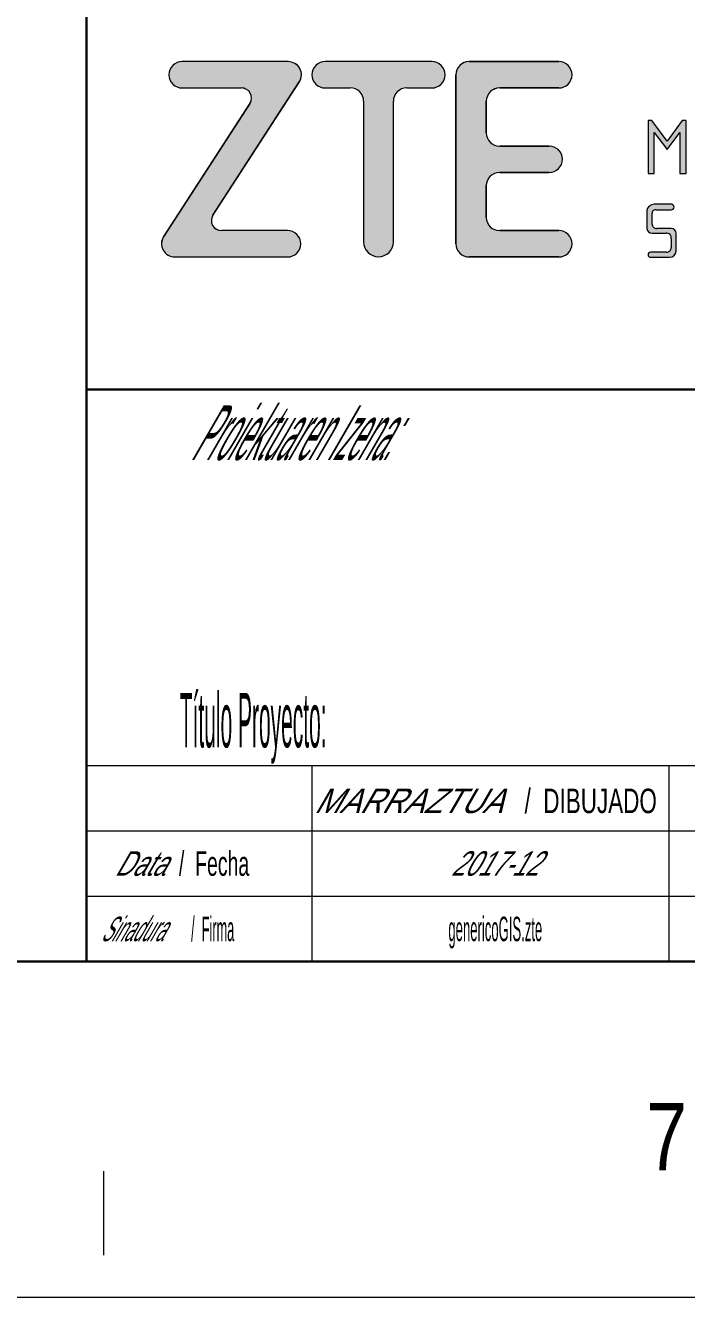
# Model space of a CAD drawing. Header units: millimetres. Extents: x 563728 to 564359, y 4765109 to 4765554.
# Drawn here: x 564213.8 to 564243.3, y 4765108.6 to 4765165.4 of the extents above; entities that cross this region are included whole.
import ezdxf
from ezdxf.enums import TextEntityAlignment as Align

# ---------------------------------------------------------------- set-up
doc = ezdxf.new("R2010")
doc.units = ezdxf.units.MM
doc.layers.add('58 Formato plano y líneas de solape - Planoaren formatua eta gainjartze marrak', color=7, linetype='Continuous', lineweight=0)
doc.layers.add('58 Formato plano y líneas de solape - Planoaren formatua eta gainjartze-marrak', color=7, linetype='Continuous', lineweight=0)
doc.styles.add('StyleArial', font='arial.ttf')

# ---------------------------------------------------------------- blocks, each defined once
blk = doc.blocks.new('DGN_COMPLEXSHAPE')
at = {"layer": '58 Formato plano y líneas de solape - Planoaren formatua eta gainjartze-marrak', "color": 150, "linetype": 'Continuous', "lineweight": 0, "ltscale": 166.0401031149074}
for p, q in [((564225.5368837187, 4765163.763648493), (564220.8141484088, 4765163.763648493)), ((564220.8141484088, 4765163.763648493), (564220.8141486219, 4765163.763648407)), ((564225.5368836169, 4765163.763648407), (564225.5368837187, 4765163.763648493)), ((564220.8141486219, 4765162.587178615), (564220.8141484088, 4765162.587178655)), ((564220.8141484088, 4765162.587178655), (564223.4559455964, 4765162.587178655)), ((564222.1831203615, 4765156.90037359), (564226.0412393078, 4765162.86131475)), ((564223.4559455964, 4765162.587178655), (564223.4559454327, 4765162.587178616)), ((564226.0412393078, 4765162.86131475), (564226.0412394749, 4765162.861314541)), ((564223.8378105578, 4765161.906297289), (564219.9800131078, 4765155.945853003)), ((564223.8378104834, 4765161.906297346), (564223.8378105578, 4765161.906297289)), ((564222.1831205124, 4765156.900373425), (564222.1831203615, 4765156.90037359)), ((564219.9800131078, 4765155.945853003), (564219.9800131115, 4765155.945853097)), ((564222.5646248142, 4765156.21892861), (564222.5646248045, 4765156.218928671)), ((564225.5077177838, 4765156.21892861), (564222.5646248142, 4765156.21892861)), ((564225.507717903, 4765156.21892867), (564225.5077177838, 4765156.21892861)), ((564220.4836882838, 4765155.042458877), (564220.4836881021, 4765155.042458772)), ((564220.4836881021, 4765155.042458772), (564225.5077177838, 4765155.042458772)), ((564225.5077177838, 4765155.042458772), (564225.507717903, 4765155.042458877))]:
    blk.add_line(p, q, dxfattribs=at)
for centre, major_axis, ratio, start_param, end_param in [((564220.8141486219, 4765163.175413511), (0.596514834578662, 0), 0.9861194759452736, 1.570796326794897, 4.71238898038469), ((564225.5368836169, 4765163.175413511), (0.5965148345786454, 0), 0.9861194759452735, 5.719897881105524, 7.853981633974483), ((564223.4568331214, 4765162.143091712), (0.4503387038238351, 0), 0.9861194759452736, 5.720788658286016, 7.855952793207626), ((564222.5637371158, 4765156.663015574), (0.4503387038237132, 0), 0.9861194759452736, 2.577695427488663, 4.714360139628189), ((564220.4836882838, 4765155.630693773), (0.5965148345786642, 0), 0.9861194759452735, 2.576171804360126, 4.712388980383209), ((564225.507717903, 4765155.630693773), (0.5965148345786707, 0), 0.9861194759452735, 4.71238898038469, 7.853981633974483)]:
    blk.add_ellipse(centre, major_axis=major_axis, ratio=ratio, start_param=start_param, end_param=end_param, dxfattribs=at)
blk = doc.blocks.new('DGN_COMPLEXSHAPE1')
at = {"layer": '58 Formato plano y líneas de solape - Planoaren formatua eta gainjartze-marrak', "color": 150, "linetype": 'Continuous', "lineweight": 0, "ltscale": 166.0401031149074}
for p, q in [((564227.1971822423, 4765163.763648493), (564227.1971820333, 4765163.763648407)), ((564231.950548082, 4765163.763648493), (564227.1971822423, 4765163.763648493)), ((564231.950548038, 4765163.763648407), (564231.950548082, 4765163.763648493)), ((564227.1971820333, 4765162.587178615), (564227.1971822423, 4765162.587178655)), ((564227.1971822423, 4765162.587178655), (564228.3138405634, 4765162.587178655)), ((564228.3138405634, 4765162.587178655), (564228.3138403839, 4765162.587178615)), ((564230.8338896877, 4765162.587178615), (564230.8338897612, 4765162.587178655)), ((564230.8338897612, 4765162.587178655), (564231.950548082, 4765162.587178655)), ((564231.950548082, 4765162.587178655), (564231.950548038, 4765162.587178615)), ((564228.9103552186, 4765161.998943719), (564228.910355186, 4765161.998943507)), ((564228.910355186, 4765161.998943507), (564228.910355186, 4765155.708008025)), ((564230.2373746685, 4765161.998943507), (564230.2373748531, 4765161.998943719)), ((564230.2373746685, 4765155.708008025), (564230.2373746685, 4765161.998943507)), ((564228.910355186, 4765155.708008025), (564228.9103552186, 4765155.708008022)), ((564230.2373748532, 4765155.708008022), (564230.2373746685, 4765155.708008025))]:
    blk.add_line(p, q, dxfattribs=at)
for centre, major_axis, ratio, start_param, end_param in [((564227.1971820333, 4765163.175413511), (0.596514834578662, 0), 0.9861194759452736, 1.570796326794897, 4.71238898038469), ((564231.950548038, 4765163.175413511), (0.596514834578662, 0), 0.9861194759452736, 4.71238898038469, 7.853981633974483), ((564228.3138403839, 4765161.998943719), (0.596514834578662, 0), 0.9861194759452736, 0, 1.570796326794897), ((564230.8338896877, 4765161.998943719), (0.596514834578662, 0), 0.9861194759452736, 1.570796326794896, 3.141592653589793), ((564229.5738650359, 4765155.708008022), (0.6635098173747948, 0), 0.9861194759452734, 3.141592653589793, 6.283185307179586)]:
    blk.add_ellipse(centre, major_axis=major_axis, ratio=ratio, start_param=start_param, end_param=end_param, dxfattribs=at)
blk = doc.blocks.new('DGN_COMPLEXSHAPE2')
at = {"layer": '58 Formato plano y líneas de solape - Planoaren formatua eta gainjartze-marrak', "color": 150, "linetype": 'Continuous', "lineweight": 0, "ltscale": 166.0401031149074}
for p, q in [((564233.6192614469, 4765163.763648493), (564233.6192612711, 4765163.763648407)), ((564237.6132596578, 4765163.763648493), (564233.6192614469, 4765163.763648493)), ((564237.61325977, 4765163.763648407), (564237.6132596578, 4765163.763648493)), ((564233.0227464364, 4765163.175413511), (564233.0227463547, 4765163.175413343)), ((564233.0227463547, 4765163.175413343), (564233.0227463547, 4765155.630693922)), ((564234.9811239669, 4765162.587178615), (564234.9811238153, 4765162.587178655)), ((564234.9811238153, 4765162.587178655), (564237.6132596578, 4765162.587178655)), ((564237.6132596578, 4765162.587178655), (564237.61325977, 4765162.587178615)), ((564234.3846091926, 4765161.998943507), (564234.3846091323, 4765161.998943719)), ((564234.3846091926, 4765160.579523239), (564234.3846091926, 4765161.998943507)), ((564234.3846091323, 4765160.579523435), (564234.3846091926, 4765160.579523239)), ((564237.186682245, 4765159.991288552), (564234.9811238153, 4765159.991288552)), ((564234.9811238153, 4765159.991288552), (564234.9811239669, 4765159.991288539)), ((564237.186682372, 4765159.99128854), (564237.186682245, 4765159.991288552)), ((564234.9811239669, 4765158.814818747), (564234.9811238153, 4765158.814818713)), ((564234.9811238153, 4765158.814818713), (564237.186682245, 4765158.814818713)), ((564237.186682245, 4765158.814818713), (564237.186682372, 4765158.814818747)), ((564234.3846091926, 4765158.226584027), (564234.3846091323, 4765158.226583852)), ((564234.3846091926, 4765156.807163759), (564234.3846091926, 4765158.226584027)), ((564234.3846091323, 4765156.807163565), (564234.3846091926, 4765156.807163759)), ((564234.9811238153, 4765156.21892861), (564234.9811239669, 4765156.21892867)), ((564237.6132596578, 4765156.21892861), (564234.9811238153, 4765156.21892861)), ((564237.61325977, 4765156.21892867), (564237.6132596578, 4765156.21892861)), ((564233.0227463547, 4765155.630693922), (564233.0227464364, 4765155.630693773)), ((564233.6192612711, 4765155.042458877), (564233.6192614469, 4765155.042458772)), ((564233.6192614469, 4765155.042458772), (564237.6132596578, 4765155.042458772)), ((564237.6132596578, 4765155.042458772), (564237.61325977, 4765155.042458877))]:
    blk.add_line(p, q, dxfattribs=at)
for centre, major_axis, ratio, start_param, end_param in [((564233.6192612711, 4765163.175413511), (0.596514834578662, 0), 0.9861194759452736, 1.570796326794897, 3.141592653589793), ((564237.61325977, 4765163.175413511), (0.596514834578662, 0), 0.9861194759452736, 4.71238898038469, 7.853981633974483), ((564234.9811239669, 4765161.998943719), (0.596514834578662, 0), 0.9861194759452736, 1.570796326794896, 3.141592653589793), ((564234.9811239669, 4765160.579523435), (0.596514834578662, 0), 0.9861194759452736, 3.141592653589793, 4.71238898038469), ((564237.186682372, 4765159.403053644), (0.596514834578662, 0), 0.9861194759452736, 4.71238898038469, 7.853981633974483), ((564234.9811239669, 4765158.226583852), (0.596514834578662, 0), 0.9861194759452736, 1.570796326794896, 3.141592653589793), ((564234.9811239669, 4765156.807163565), (0.596514834578662, 0), 0.9861194759452736, 3.141592653589793, 4.71238898038469), ((564237.61325977, 4765155.630693773), (0.5965148345786707, 0), 0.9861194759452735, 4.71238898038469, 7.853981633974483), ((564233.6192612711, 4765155.630693773), (0.596514834578662, 0), 0.9861194759452736, 3.141592653589793, 4.71238898038469)]:
    blk.add_ellipse(centre, major_axis=major_axis, ratio=ratio, start_param=start_param, end_param=end_param, dxfattribs=at)
blk = doc.blocks.new('DWG_HA')
at = {"layer": '58 Formato plano y líneas de solape - Planoaren formatua eta gainjartze-marrak', "linetype": 'Continuous'}
h = blk.add_hatch(color=150, dxfattribs=at)
edge = h.paths.add_edge_path()
edge.add_line((96.94864226703066, 44.11206131335348), (96.94864227075595, 44.11206140741706))
edge.add_ellipse((97.45231744309422, 43.79690208286047), major_axis=(0.5965148345786642, 0), ratio=0.9861194759452735, start_angle=147.6037716904372, end_angle=269.9999999999152)
edge.add_line((97.45231744309422, 43.20866718702018), (97.4523172613699, 43.20866708178073))
edge.add_line((97.4523172613699, 43.20866708178073), (102.4763469430618, 43.20866708178073))
edge.add_line((102.4763469430618, 43.20866708178073), (102.4763470622711, 43.20866718702018))
edge.add_ellipse((102.4763470622711, 43.79690208286047), major_axis=(0.5965148345786707, 0), ratio=0.9861194759452735, start_angle=-90, end_angle=90)
edge.add_line((102.4763470622711, 44.38513697963208), (102.4763469430618, 44.38513692002743))
edge.add_line((102.4763469430618, 44.38513692002743), (99.53325397346634, 44.38513692002743))
edge.add_line((99.53325397346634, 44.38513692002743), (99.53325396380387, 44.3851369805634))
edge.add_ellipse((99.53236627508886, 44.8292238842696), major_axis=(0.4503387038237132, 0), ratio=0.9861194759452736, start_angle=147.6910688652709, end_angle=270.11293910540076, ccw=False)
edge.add_line((99.15174967166968, 45.06658173538744), (99.15174952079542, 45.06658190023154))
edge.add_line((99.15174952079542, 45.06658190023154), (103.0098684671102, 51.02752306032926))
edge.add_line((103.0098684671102, 51.02752306032926), (103.0098686341662, 51.02752285078168))
edge.add_ellipse((102.5055127762025, 51.34162182081491), major_axis=(0.5965148345786454, 0), ratio=0.9861194759452735, start_angle=-32.27399216683113, end_angle=90.00000000000001)
edge.add_line((102.5055127762025, 51.92985671665519), (102.5055128779495, 51.92985680326819))
edge.add_line((102.5055128779495, 51.92985680326819), (97.78277756809257, 51.92985680326819))
edge.add_line((97.78277756809257, 51.92985680326819), (97.78277778113261, 51.92985671665519))
edge.add_ellipse((97.78277778113261, 51.34162182081491), major_axis=(0.596514834578662, 0), ratio=0.9861194759452736, start_angle=90, end_angle=270)
edge.add_line((97.78277778113261, 50.75338692497462), (97.78277756809257, 50.75338696502149))
edge.add_line((97.78277756809257, 50.75338696502149), (100.4245747557143, 50.75338696502149))
edge.add_line((100.4245747557143, 50.75338696502149), (100.4245745919179, 50.75338692590594))
edge.add_ellipse((100.4254622806329, 50.30930002219975), major_axis=(0.4503387038238351, 0), ratio=0.9861194759452736, start_angle=327.7770456060976, end_angle=450.11293910480737, ccw=False)
edge.add_line((100.806439642678, 50.07250565569848), (100.8064397170674, 50.0725055988878))
edge.add_line((100.8064397170674, 50.0725055988878), (96.94864226703066, 44.11206131335348))
h = blk.add_hatch(color=150, dxfattribs=at)
edge = h.paths.add_edge_path()
edge.add_line((104.165811401559, 51.92985680326819), (104.1658111925935, 51.92985671665519))
edge.add_ellipse((104.1658111925935, 51.34162182081491), major_axis=(0.596514834578662, 0), ratio=0.9861194759452736, start_angle=90, end_angle=270)
edge.add_line((104.1658111925935, 50.75338692497462), (104.165811401559, 50.75338696502149))
edge.add_line((104.165811401559, 50.75338696502149), (105.2824697226752, 50.75338696502149))
edge.add_line((105.2824697226752, 50.75338696502149), (105.2824695431627, 50.75338692497462))
edge.add_ellipse((105.2824695431627, 50.16515202913433), major_axis=(0.596514834578662, 0), ratio=0.9861194759452736, start_angle=360, end_angle=450, ccw=False)
edge.add_line((105.8789843778359, 50.16515202913433), (105.8789843452396, 50.16515181679279))
edge.add_line((105.8789843452396, 50.16515181679279), (105.8789843452396, 43.8742163348943))
edge.add_line((105.8789843452396, 43.8742163348943), (105.8789843778359, 43.87421633210033))
edge.add_ellipse((106.5424941951642, 43.87421633210033), major_axis=(0.6635098173747949, 0), ratio=0.9861194759452734, start_angle=180, end_angle=360)
edge.add_line((107.2060040124925, 43.87421633210033), (107.2060038277414, 43.8742163348943))
edge.add_line((107.2060038277414, 43.8742163348943), (107.2060038277414, 50.16515181679279))
edge.add_line((107.2060038277414, 50.16515181679279), (107.2060040123761, 50.16515202913433))
edge.add_ellipse((107.8025188469328, 50.16515202913433), major_axis=(0.596514834578662, 0), ratio=0.9861194759452736, start_angle=450, end_angle=540, ccw=False)
edge.add_line((107.8025188469328, 50.75338692497462), (107.8025189205073, 50.75338696502149))
edge.add_line((107.8025189205073, 50.75338696502149), (108.9191772412742, 50.75338696502149))
edge.add_line((108.9191772412742, 50.75338696502149), (108.9191771972692, 50.75338692497462))
edge.add_ellipse((108.9191771972692, 51.34162182081491), major_axis=(0.596514834578662, 0), ratio=0.9861194759452736, start_angle=-90, end_angle=90)
edge.add_line((108.9191771972692, 51.92985671665519), (108.9191772412742, 51.92985680326819))
edge.add_line((108.9191772412742, 51.92985680326819), (104.165811401559, 51.92985680326819))
h = blk.add_hatch(color=150, dxfattribs=at)
edge = h.paths.add_edge_path()
edge.add_line((109.9913755956804, 51.34162182081491), (109.9913755139569, 51.34162165317684))
edge.add_line((109.9913755139569, 51.34162165317684), (109.9913755139569, 43.79690223187208))
edge.add_line((109.9913755139569, 43.79690223187208), (109.9913755956804, 43.79690208286047))
edge.add_ellipse((110.5878904303536, 43.79690208286047), major_axis=(0.596514834578662, 0), ratio=0.9861194759452736, start_angle=180, end_angle=270)
edge.add_line((110.5878904303536, 43.20866718702018), (110.5878906061407, 43.20866708178073))
edge.add_line((110.5878906061407, 43.20866708178073), (114.5818888170179, 43.20866708178073))
edge.add_line((114.5818888170179, 43.20866708178073), (114.5818889292423, 43.20866718702018))
edge.add_ellipse((114.5818889292423, 43.79690208286047), major_axis=(0.5965148345786707, 0), ratio=0.9861194759452735, start_angle=-90, end_angle=90)
edge.add_line((114.5818889292423, 44.38513697963208), (114.5818888170179, 44.38513692002743))
edge.add_line((114.5818888170179, 44.38513692002743), (111.9497529745568, 44.38513692002743))
edge.add_line((111.9497529745568, 44.38513692002743), (111.9497531261295, 44.38513697963208))
edge.add_ellipse((111.9497531261295, 44.97337187547237), major_axis=(0.596514834578662, 0), ratio=0.9861194759452736, start_angle=180, end_angle=270, ccw=False)
edge.add_line((111.3532382915728, 44.97337187547237), (111.3532383518759, 44.97337206918746))
edge.add_line((111.3532383518759, 44.97337206918746), (111.3532383518759, 46.39279233664274))
edge.add_line((111.3532383518759, 46.39279233664274), (111.3532382915728, 46.3927921615541))
edge.add_ellipse((111.9497531261295, 46.3927921615541), major_axis=(0.596514834578662, 0), ratio=0.9861194759452736, start_angle=450, end_angle=540, ccw=False)
edge.add_line((111.9497531261295, 46.98102705739439), (111.9497529745568, 46.98102702293545))
edge.add_line((111.9497529745568, 46.98102702293545), (114.1553114042617, 46.98102702293545))
edge.add_line((114.1553114042617, 46.98102702293545), (114.1553115312709, 46.98102705739439))
edge.add_ellipse((114.1553115312709, 47.569261954166), major_axis=(0.596514834578662, 0), ratio=0.9861194759452736, start_angle=-90, end_angle=90)
edge.add_line((114.1553115312709, 48.15749685000628), (114.1553114042617, 48.15749686211348))
edge.add_line((114.1553114042617, 48.15749686211348), (111.9497529745568, 48.15749686211348))
edge.add_line((111.9497529745568, 48.15749686211348), (111.9497531261295, 48.15749684907496))
edge.add_ellipse((111.9497531261295, 48.74573174491525), major_axis=(0.596514834578662, 0), ratio=0.9861194759452736, start_angle=180, end_angle=270, ccw=False)
edge.add_line((111.3532382915728, 48.74573174491525), (111.3532383518759, 48.74573154933751))
edge.add_line((111.3532383518759, 48.74573154933751), (111.3532383518759, 50.16515181679279))
edge.add_line((111.3532383518759, 50.16515181679279), (111.3532382915728, 50.16515202913433))
edge.add_ellipse((111.9497531261295, 50.16515202913433), major_axis=(0.596514834578662, 0), ratio=0.9861194759452736, start_angle=450, end_angle=540, ccw=False)
edge.add_line((111.9497531261295, 50.75338692497462), (111.9497529745568, 50.75338696502149))
edge.add_line((111.9497529745568, 50.75338696502149), (114.5818888170179, 50.75338696502149))
edge.add_line((114.5818888170179, 50.75338696502149), (114.5818889292423, 50.75338692497462))
edge.add_ellipse((114.5818889292423, 51.34162182081491), major_axis=(0.596514834578662, 0), ratio=0.9861194759452736, start_angle=-90, end_angle=90)
edge.add_line((114.5818889292423, 51.92985671665519), (114.5818888170179, 51.92985680326819))
edge.add_line((114.5818888170179, 51.92985680326819), (110.5878906061407, 51.92985680326819))
edge.add_line((110.5878906061407, 51.92985680326819), (110.5878904303536, 51.92985671665519))
edge.add_ellipse((110.5878904303536, 51.34162182081491), major_axis=(0.596514834578662, 0), ratio=0.9861194759452736, start_angle=90, end_angle=180)
at = {"layer": '58 Formato plano y líneas de solape - Planoaren formatua eta gainjartze-marrak', "color": 150, "linetype": 'Continuous', "lineweight": 0, "ltscale": 166.0401031149074}
for name in ['DGN_COMPLEXSHAPE', 'DGN_COMPLEXSHAPE1', 'DGN_COMPLEXSHAPE2']:
    blk.add_blockref(name, (-564123.0313708407, -4765111.83379169), dxfattribs=at)
blk = doc.blocks.new('DGN_COMPLEXSHAPE3')
at = {"layer": '58 Formato plano y líneas de solape - Planoaren formatua eta gainjartze-marrak', "color": 150, "linetype": 'Continuous', "lineweight": 0, "ltscale": 166.0401031149074}
for p, q in [((564233.6192612711, 4765163.763648407), (564233.6192614469, 4765163.763648493)), ((564237.6132596578, 4765163.763648493), (564237.61325977, 4765163.763648407)), ((564233.0227463547, 4765163.175413343), (564233.0227464364, 4765163.175413511)), ((564234.9811238153, 4765162.587178655), (564234.9811239669, 4765162.587178615)), ((564237.61325977, 4765162.587178615), (564237.6132596578, 4765162.587178655)), ((564234.3846091323, 4765161.998943719), (564234.3846091926, 4765161.998943507)), ((564234.3846091926, 4765160.579523239), (564234.3846091323, 4765160.579523435)), ((564234.9811239669, 4765159.991288539), (564234.9811238153, 4765159.991288552)), ((564237.186682245, 4765159.991288552), (564237.186682372, 4765159.99128854)), ((564234.9811238153, 4765158.814818713), (564234.9811239669, 4765158.814818747)), ((564237.186682372, 4765158.814818747), (564237.186682245, 4765158.814818713)), ((564234.3846091323, 4765158.226583852), (564234.3846091926, 4765158.226584027)), ((564234.3846091926, 4765156.807163759), (564234.3846091323, 4765156.807163565)), ((564234.9811239669, 4765156.21892867), (564234.9811238153, 4765156.21892861)), ((564237.6132596578, 4765156.21892861), (564237.61325977, 4765156.21892867)), ((564233.0227464364, 4765155.630693773), (564233.0227463547, 4765155.630693922)), ((564233.6192614469, 4765155.042458772), (564233.6192612711, 4765155.042458877)), ((564237.61325977, 4765155.042458877), (564237.6132596578, 4765155.042458772))]:
    blk.add_line(p, q, dxfattribs=at)
at = {"layer": '58 Formato plano y líneas de solape - Planoaren formatua eta gainjartze-marrak', "color": 150, "linetype": 'Continuous', "lineweight": 0, "ltscale": 166.0401031149074, "flags": 128}
for points in [[(564233.6192614469, 4765163.763648493), (564237.6132596578, 4765163.763648493)], [(564233.0227463547, 4765155.630693922), (564233.0227463547, 4765163.175413343)], [(564237.6132596578, 4765162.587178655), (564234.9811238153, 4765162.587178655)], [(564234.3846091926, 4765161.998943507), (564234.3846091926, 4765160.579523239)], [(564234.9811238153, 4765159.991288552), (564237.186682245, 4765159.991288552)], [(564237.186682245, 4765158.814818713), (564234.9811238153, 4765158.814818713)], [(564234.3846091926, 4765158.226584027), (564234.3846091926, 4765156.807163759)], [(564234.9811238153, 4765156.21892861), (564237.6132596578, 4765156.21892861)], [(564237.6132596578, 4765155.042458772), (564233.6192614469, 4765155.042458772)]]:
    blk.add_lwpolyline(points, dxfattribs=at)
at = {"layer": '58 Formato plano y líneas de solape - Planoaren formatua eta gainjartze-marrak', "color": 150, "linetype": 'Continuous', "lineweight": 0, "ltscale": 166.0401031149074}
for centre, major_axis, ratio, start_param, end_param in [((564233.6192612711, 4765163.175413511), (0.596514834578662, 0), 0.9861194759452736, 1.570796326794896, 3.141592653589793), ((564237.61325977, 4765163.175413511), (0.596514834578662, 0), 0.9861194759452736, 4.71238898038469, 7.853981633974483), ((564234.9811239669, 4765161.998943719), (0.596514834578662, 0), 0.9861194759452736, 1.570796326794897, 3.141592653589793), ((564234.9811239669, 4765160.579523435), (0.596514834578662, 0), 0.9861194759452736, 3.141592653589793, 4.71238898038469), ((564237.186682372, 4765159.403053644), (0.596514834578662, 0), 0.9861194759452736, 4.71238898038469, 7.853981633974483), ((564234.9811239669, 4765158.226583852), (0.596514834578662, 0), 0.9861194759452736, 1.570796326794897, 3.141592653589793), ((564234.9811239669, 4765156.807163565), (0.596514834578662, 0), 0.9861194759452736, 3.141592653589793, 4.71238898038469), ((564237.61325977, 4765155.630693773), (0.5965148345786707, 0), 0.9861194759452735, 4.71238898038469, 7.853981633974483), ((564233.6192612711, 4765155.630693773), (0.596514834578662, 0), 0.9861194759452736, 3.141592653589793, 4.71238898038469)]:
    blk.add_ellipse(centre, major_axis=major_axis, ratio=ratio, start_param=start_param, end_param=end_param, dxfattribs=at)
blk = doc.blocks.new('DGN_COMPLEXCHAIN')
at = {"layer": '58 Formato plano y líneas de solape - Planoaren formatua eta gainjartze-marrak', "color": 150, "linetype": 'Continuous', "lineweight": 0, "ltscale": 166.0401031149074}
for p, q in [((564220.8141484088, 4765163.763648493), (564220.8141486219, 4765163.763648407)), ((564225.5368836169, 4765163.763648407), (564225.5368837187, 4765163.763648493)), ((564220.8141486219, 4765162.587178615), (564220.8141484088, 4765162.587178655)), ((564226.0381695804, 4765162.856571293), (564226.0381696331, 4765162.856571518)), ((564223.835061269, 4765161.902049704), (564223.8350613868, 4765161.902049779)), ((564222.1851426008, 4765156.903497628), (564222.1851424051, 4765156.90349758)), ((564219.9817136547, 4765155.948480585), (564219.9817136093, 4765155.948480431)), ((564222.5646248142, 4765156.21892861), (564222.5646248045, 4765156.218928671)), ((564225.507717903, 4765156.21892867), (564225.5077177838, 4765156.21892861)), ((564220.4836882838, 4765155.042458877), (564220.4836881021, 4765155.042458772)), ((564225.5077177838, 4765155.042458772), (564225.507717903, 4765155.042458877))]:
    blk.add_line(p, q, dxfattribs=at)
at = {"layer": '58 Formato plano y líneas de solape - Planoaren formatua eta gainjartze-marrak', "color": 150, "linetype": 'Continuous', "lineweight": 0, "ltscale": 166.0401031149074, "flags": 128}
for points in [[(564225.5368837187, 4765163.763648493), (564220.8141484088, 4765163.763648493)], [(564220.8141484088, 4765162.587178655), (564223.4577208773, 4765162.587178655)], [(564222.1851424051, 4765156.90349758), (564226.0381695804, 4765162.856571293)], [(564223.8350613868, 4765161.902049779), (564219.9817136547, 4765155.948480585)], [(564225.5077177838, 4765156.21892861), (564222.5646248142, 4765156.21892861)], [(564220.4836881021, 4765155.042458772), (564225.5077177838, 4765155.042458772)]]:
    blk.add_lwpolyline(points, dxfattribs=at)
at = {"layer": '58 Formato plano y líneas de solape - Planoaren formatua eta gainjartze-marrak', "color": 150, "linetype": 'Continuous', "lineweight": 0, "ltscale": 166.0401031149074}
for centre, major_axis, ratio, start_param, end_param in [((564220.8141486219, 4765163.175413511), (0.596514834578662, 0), 0.9861194759452736, 1.570796326794897, 4.71238898038469), ((564225.5368836169, 4765163.175413511), (0.5965148345786605, 0), 0.9861194759452736, 5.710332351565461, 7.853981633974483), ((564223.4568331214, 4765162.143091712), (0.450338703823844, 0), 0.9861194759452734, 5.709441574382009, 7.855952793207626), ((564222.5637371158, 4765156.663015574), (0.4503387038237043, 0), 0.9861194759452739, 2.569349498013092, 4.714360139628189), ((564220.4836882838, 4765155.630693773), (0.5965148345786591, 0), 0.9861194759452737, 2.570873121134233, 4.71238898038469), ((564225.507717903, 4765155.630693773), (0.5965148345786707, 0), 0.9861194759452735, 4.71238898038469, 7.853981633974483)]:
    blk.add_ellipse(centre, major_axis=major_axis, ratio=ratio, start_param=start_param, end_param=end_param, dxfattribs=at)
blk = doc.blocks.new('DGN_COMPLEXSHAPE4')
at = {"layer": '58 Formato plano y líneas de solape - Planoaren formatua eta gainjartze-marrak', "color": 150, "linetype": 'Continuous', "lineweight": 0, "ltscale": 166.0401031149074}
for p, q in [((564227.1971822423, 4765163.763648493), (564227.1971820333, 4765163.763648407)), ((564231.950548038, 4765163.763648407), (564231.950548082, 4765163.763648493)), ((564227.1971820333, 4765162.587178615), (564227.1971822423, 4765162.587178655)), ((564228.3138405634, 4765162.587178655), (564228.3138403839, 4765162.587178615)), ((564230.8338896877, 4765162.587178615), (564230.8338897612, 4765162.587178655)), ((564231.950548082, 4765162.587178655), (564231.950548038, 4765162.587178615)), ((564228.9103552186, 4765161.998943719), (564228.910355186, 4765161.998943507)), ((564230.2373746685, 4765161.998943507), (564230.2373748531, 4765161.998943719)), ((564228.910355186, 4765155.708008025), (564228.9103552186, 4765155.708008022)), ((564230.2373748532, 4765155.708008022), (564230.2373746685, 4765155.708008025))]:
    blk.add_line(p, q, dxfattribs=at)
at = {"layer": '58 Formato plano y líneas de solape - Planoaren formatua eta gainjartze-marrak', "color": 150, "linetype": 'Continuous', "lineweight": 0, "ltscale": 166.0401031149074, "flags": 128}
for points in [[(564231.950548082, 4765163.763648493), (564227.1971822423, 4765163.763648493)], [(564227.1971822423, 4765162.587178655), (564228.3138405634, 4765162.587178655)], [(564230.8338897612, 4765162.587178655), (564231.950548082, 4765162.587178655)], [(564228.910355186, 4765161.998943507), (564228.910355186, 4765155.708008025)], [(564230.2373746685, 4765155.708008025), (564230.2373746685, 4765161.998943507)]]:
    blk.add_lwpolyline(points, dxfattribs=at)
at = {"layer": '58 Formato plano y líneas de solape - Planoaren formatua eta gainjartze-marrak', "color": 150, "linetype": 'Continuous', "lineweight": 0, "ltscale": 166.0401031149074}
for centre, major_axis, ratio, start_param, end_param in [((564227.1971820333, 4765163.175413511), (0.596514834578662, 0), 0.9861194759452736, 1.570796326794897, 4.71238898038469), ((564231.950548038, 4765163.175413511), (0.596514834578662, 0), 0.9861194759452736, 4.71238898038469, 7.853981633974483), ((564228.3138403839, 4765161.998943719), (0.596514834578662, 0), 0.9861194759452736, 0, 1.570796326794897), ((564230.8338896877, 4765161.998943719), (0.596514834578662, 0), 0.9861194759452736, 1.570796326794896, 3.141592653589793), ((564229.5738650359, 4765155.708008022), (0.6635098173747948, 0), 0.9861194759452734, 3.141592653589793, 6.283185307179586)]:
    blk.add_ellipse(centre, major_axis=major_axis, ratio=ratio, start_param=start_param, end_param=end_param, dxfattribs=at)
blk = doc.blocks.new('DGN_COMPLEXSHAPE18')
at = {"layer": '58 Formato plano y líneas de solape - Planoaren formatua eta gainjartze-marrak', "color": 252, "linetype": 'Continuous', "lineweight": 0, "ltscale": 166.0401031149074, "true_color": 0x878787}
for p, q in [((564241.5501103657, 4765157.111710613), (564241.5501104593, 4765157.111710547)), ((564241.5501104593, 4765157.111710547), (564241.5501104593, 4765156.308068447)), ((564241.7831690842, 4765157.002947049), (564241.7831690123, 4765157.002947221)), ((564241.7831690842, 4765156.513511074), (564241.7831690842, 4765157.002947049)), ((564241.8690321447, 4765157.393916174), (564241.8690319869, 4765157.393915988)), ((564242.660203484, 4765157.393916174), (564241.8690321447, 4765157.393916174)), ((564241.9671616566, 4765157.147965442), (564241.9671614239, 4765157.147965508)), ((564241.9671614239, 4765157.147965508), (564242.6356710467, 4765157.147965508)), ((564242.6356710467, 4765157.147965508), (564242.6356708587, 4765157.147965441)), ((564242.6602034706, 4765157.393915984), (564242.660203484, 4765157.393916174)), ((564241.5501104593, 4765156.308068447), (564241.5501103655, 4765156.308068659)), ((564241.7831690123, 4765156.513510861), (564241.7831690842, 4765156.513511074)), ((564242.6356710467, 4765156.314111096), (564241.9916943316, 4765156.314111096)), ((564241.9916943316, 4765156.314111096), (564241.9916942688, 4765156.314110946)), ((564242.6356708583, 4765156.314110946), (564242.6356710467, 4765156.314111096)), ((564241.7831690119, 4765156.097797147), (564241.7831690842, 4765156.097797079)), ((564241.7831690842, 4765156.097797079), (564242.4087457663, 4765156.097797079)), ((564242.4087457663, 4765156.097797079), (564242.4087455596, 4765156.097797147)), ((564242.6356708587, 4765155.873013995), (564242.6356710467, 4765155.873013991)), ((564242.6356710467, 4765155.873013991), (564242.6356710467, 4765155.468171387)), ((564242.8625963271, 4765156.084498804), (564242.8625961574, 4765156.084498855)), ((564242.8625963271, 4765155.305025908), (564242.8625963271, 4765156.084498804)), ((564241.7157046464, 4765155.25668704), (564241.7157045236, 4765155.256687016)), ((564242.4148791105, 4765155.25668704), (564241.7157046464, 4765155.25668704)), ((564242.4148789069, 4765155.256687018), (564242.4148791105, 4765155.25668704)), ((564242.6356710467, 4765155.468171387), (564242.6356708584, 4765155.468171507)), ((564242.8625961577, 4765155.305026053), (564242.8625963271, 4765155.305025908)), ((564241.7157045236, 4765155.028789754), (564241.7157046464, 4765155.028789697)), ((564241.7157046464, 4765155.028789697), (564242.5620737347, 4765155.028789697)), ((564242.5620737347, 4765155.028789697), (564242.5620738008, 4765155.028789753))]:
    blk.add_line(p, q, dxfattribs=at)
for centre, major_axis, ratio, start_param, end_param in [((564241.8690319869, 4765157.077573915), (0.3207948739898076, 0), 0.9861194759452734, 1.570796326794897, 3.033471407837316), ((564241.9339353249, 4765157.002947221), (0.1507663126510265, 0), 0.9861194759452737, 1.348589223026376, 3.141592653589793), ((564242.6356708587, 4765157.272130499), (0.1259127927984219, 0), 0.9861194759452739, 4.71238898038469, 7.657889228354371), ((564241.7796709153, 4765156.324759551), (0.2301836871482643, 0), 0.9861194759452734, 3.215190924243904, 4.727586544338242), ((564241.9762874064, 4765156.504171353), (0.1933504937233514, 0), 0.9861194759452735, 3.092589611925638, 4.792157141509724), ((564242.6296748794, 4765156.084498855), (0.2329212780351327, 0), 0.9861194759452737, 0, 1.545050969772855), ((564242.4438759537, 4765155.908506894), (0.1951428841462423, 0), 0.9861194759452736, 6.09768147123591, 8.034992439593594), ((564241.7157045236, 4765155.142738385), (0.1155525615757308, 0), 0.9861194759452734, 1.570796326794897, 4.71238898038469), ((564242.4211187762, 4765155.468171507), (0.2145520821880254, 0), 0.9861194759452736, 4.683301640810562, 6.283185307179586), ((564242.5620738008, 4765155.325873045), (0.3012650075798792, 0), 0.9861194759452735, 4.71238898038469, 6.212955377336692)]:
    blk.add_ellipse(centre, major_axis=major_axis, ratio=ratio, start_param=start_param, end_param=end_param, dxfattribs=at)
blk = doc.blocks.new('DWG_H0')
at = {"layer": '58 Formato plano y líneas de solape - Planoaren formatua eta gainjartze-marrak', "linetype": 'Continuous', "true_color": 0x878787}
blk.add_hatch(color=252, dxfattribs=at).paths.add_polyline_path([(120.2736666823039, 49.30569088924676), (120.0969493752345, 49.30569088924676), (119.421290686354, 48.37849964387715), (118.7456324675586, 49.30569088924676), (118.5689151603729, 49.30569088924676), (118.5689151603729, 46.94056487362832), (118.8489682036452, 46.94056487362832), (118.8489682036452, 48.770094958134), (119.421290686354, 48.01040006615222), (119.9936131688301, 48.770094958134), (119.9936131688301, 46.94056487362832), (120.2736666823039, 46.94056487362832)])
h = blk.add_hatch(color=252, dxfattribs=at)
edge = h.paths.add_edge_path()
edge.add_line((119.8312254863558, 44.25070711411536), (119.8312253166223, 44.2507071653381))
edge.add_ellipse((119.5983040386345, 44.2507071653381), major_axis=(0.2329212780351327, 0), ratio=0.9861194759452737, start_angle=0, end_angle=88.52489970057952)
edge.add_line((119.604300017585, 44.48031925596297), (119.604300205945, 44.4803194059059))
edge.add_line((119.604300205945, 44.4803194059059), (118.9603234909009, 44.4803194059059))
edge.add_line((118.9603234909009, 44.4803194059059), (118.9603234280366, 44.48031925596297))
edge.add_ellipse((118.9449165656697, 44.67037966288626), major_axis=(0.1933504937233514, 0), ratio=0.9861194759452735, start_angle=177.1923325293402, end_angle=274.57037897198404, ccw=False)
edge.add_line((118.75179817155, 44.67971917148679), (118.7517982434947, 44.67971938382834))
edge.add_line((118.7517982434947, 44.67971938382834), (118.7517982434947, 45.16915535926819))
edge.add_line((118.7517982434947, 45.16915535926819), (118.75179817155, 45.16915553063154))
edge.add_ellipse((118.9025644841604, 45.16915553063154), major_axis=(0.1507663126510265, 0), ratio=0.9861194759452737, start_angle=437.26847077623825, end_angle=540, ccw=False)
edge.add_line((118.9357908158563, 45.314173752442), (118.9357905831421, 45.31417381763458))
edge.add_line((118.9357905831421, 45.31417381763458), (119.604300205945, 45.31417381763458))
edge.add_line((119.604300205945, 45.31417381763458), (119.6043000179343, 45.31417375151068))
edge.add_ellipse((119.6043000179343, 45.43833880871534), major_axis=(0.1259127927984219, 0), ratio=0.9861194759452739, start_angle=-90, end_angle=78.76473276340019)
edge.add_line((119.6288326298818, 45.56012429390103), (119.6288326432696, 45.56012448389083))
edge.add_line((119.6288326432696, 45.56012448389083), (118.8376613039291, 45.56012448389083))
edge.add_line((118.8376613039291, 45.56012448389083), (118.8376611461863, 45.56012429762632))
edge.add_ellipse((118.8376611461863, 45.24378222506493), major_axis=(0.3207948739898076, 0), ratio=0.9861194759452734, start_angle=90, end_angle=173.8051089426862)
edge.add_line((118.5187395249959, 45.27791892271489), (118.5187396185938, 45.27791885659099))
edge.add_line((118.5187396185938, 45.27791885659099), (118.5187396185938, 44.47427675686777))
edge.add_line((118.5187396185938, 44.47427675686777), (118.5187395247631, 44.47427696920931))
edge.add_ellipse((118.7483000745997, 44.4909678613767), major_axis=(0.2301836871482643, 0), ratio=0.9861194759452734, start_angle=-175.7831297120579, end_angle=-89.12924372658128)
edge.add_line((118.7517981712008, 44.2640054570511), (118.7517982434947, 44.26400538906455))
edge.add_line((118.7517982434947, 44.26400538906455), (119.3773749255342, 44.26400538906455))
edge.add_line((119.3773749255342, 44.26400538906455), (119.377374718897, 44.2640054570511))
edge.add_ellipse((119.4125051129377, 44.07471520453691), major_axis=(0.1951428841462423, 0), ratio=0.9861194759452736, start_angle=349.3714131169401, end_angle=460.371155208238, ccw=False)
edge.add_line((119.6043000179343, 44.03922230470926), (119.604300205945, 44.03922230098397))
edge.add_line((119.604300205945, 44.03922230098397), (119.604300205945, 43.63437969703227))
edge.add_line((119.604300205945, 43.63437969703227), (119.6043000177015, 43.63437981717288))
edge.add_ellipse((119.3897479354637, 43.63437981717288), major_axis=(0.2145520821880255, 0), ratio=0.9861194759452736, start_angle=268.3334182051386, end_angle=360, ccw=False)
edge.add_line((119.3835080661811, 43.42289532814175), (119.3835082697915, 43.42289534956217))
edge.add_line((119.3835082697915, 43.42289534956217), (118.6843338056933, 43.42289534956217))
edge.add_line((118.6843338056933, 43.42289534956217), (118.6843336828751, 43.4228953262791))
edge.add_ellipse((118.6843336828751, 43.30894669517875), major_axis=(0.1155525615757308, 0), ratio=0.9861194759452734, start_angle=90, end_angle=270)
edge.add_line((118.6843336828751, 43.19499806407839), (118.6843338056933, 43.19499800726771))
edge.add_line((118.6843338056933, 43.19499800726771), (119.5307028939715, 43.19499800726771))
edge.add_line((119.5307028939715, 43.19499800726771), (119.5307029600954, 43.19499806314707))
edge.add_ellipse((119.5307029600954, 43.49208135530353), major_axis=(0.3012650075798792, 0), ratio=0.9861194759452735, start_angle=-90, end_angle=-4.023878575497701)
edge.add_line((119.8312253169715, 43.47123436350375), (119.8312254863558, 43.47123421821743))
edge.add_line((119.8312254863558, 43.47123421821743), (119.8312254863558, 44.25070711411536))
at = {"layer": '58 Formato plano y líneas de solape - Planoaren formatua eta gainjartze-marrak', "color": 252, "linetype": 'Continuous', "lineweight": 0, "ltscale": 166.0401031149074, "true_color": 0x878787, "flags": 128}
blk.add_lwpolyline([(120.2736666823039, 49.30569088924676), (120.0969493752345, 49.30569088924676), (119.421290686354, 48.37849964387715), (118.7456324675586, 49.30569088924676), (118.5689151603729, 49.30569088924676), (118.5689151603729, 46.94056487362832), (118.8489682036452, 46.94056487362832), (118.8489682036452, 48.770094958134), (119.421290686354, 48.01040006615222), (119.9936131688301, 48.770094958134), (119.9936131688301, 46.94056487362832), (120.2736666823039, 46.94056487362832), (120.2736666823039, 49.30569088924676)], dxfattribs=at)
at = {"layer": '58 Formato plano y líneas de solape - Planoaren formatua eta gainjartze-marrak', "color": 252, "linetype": 'Continuous', "lineweight": 0, "ltscale": 166.0401031149074, "true_color": 0x878787}
blk.add_blockref('DGN_COMPLEXSHAPE18', (-564123.0313708407, -4765111.83379169), dxfattribs=at)
blk = doc.blocks.new('DGN_COMPLEXCHAIN8')
at = {"layer": '58 Formato plano y líneas de solape - Planoaren formatua eta gainjartze-marrak', "color": 252, "linetype": 'Continuous', "lineweight": 0, "ltscale": 166.0401031149074, "true_color": 0x878787}
for p, q in [((564241.5501103657, 4765157.111710613), (564241.5501104593, 4765157.111710547)), ((564241.7831690842, 4765157.002947049), (564241.7831690123, 4765157.002947221)), ((564241.8690321447, 4765157.393916174), (564241.8690319869, 4765157.393915988)), ((564241.9671616566, 4765157.147965442), (564241.9671614239, 4765157.147965508)), ((564242.6356710467, 4765157.147965508), (564242.6356708587, 4765157.147965441)), ((564241.5501104593, 4765156.308068447), (564241.5501103655, 4765156.308068659)), ((564241.7831690123, 4765156.513510861), (564241.7831690842, 4765156.513511074)), ((564241.9916943316, 4765156.314111096), (564241.9916942688, 4765156.314110946)), ((564242.6356708583, 4765156.314110946), (564242.6356710467, 4765156.314111096)), ((564241.7831690119, 4765156.097797147), (564241.7831690842, 4765156.097797079)), ((564242.4087457663, 4765156.097797079), (564242.4087455596, 4765156.097797147)), ((564242.6356708587, 4765155.873013995), (564242.6356710467, 4765155.873013991)), ((564242.8625963271, 4765156.084498804), (564242.8625961574, 4765156.084498855)), ((564241.7157046464, 4765155.25668704), (564241.7157045236, 4765155.256687016)), ((564242.4148789069, 4765155.256687018), (564242.4148791105, 4765155.25668704)), ((564242.6356710467, 4765155.468171387), (564242.6356708584, 4765155.468171507)), ((564242.8625961577, 4765155.305026053), (564242.8625963271, 4765155.305025908)), ((564241.7157045236, 4765155.028789754), (564241.7157046464, 4765155.028789697)), ((564242.5620737347, 4765155.028789697), (564242.5620738008, 4765155.028789753))]:
    blk.add_line(p, q, dxfattribs=at)
at = {"layer": '58 Formato plano y líneas de solape - Planoaren formatua eta gainjartze-marrak', "color": 252, "linetype": 'Continuous', "lineweight": 0, "ltscale": 166.0401031149074, "true_color": 0x878787, "flags": 128}
for points in [[(564241.5501104593, 4765157.111710547), (564241.5501104593, 4765156.308068447)], [(564241.7831690842, 4765156.513511074), (564241.7831690842, 4765157.002947049)], [(564242.660203484, 4765157.393916174), (564241.8690321447, 4765157.393916174)], [(564241.9671614239, 4765157.147965508), (564242.6356710467, 4765157.147965508)], [(564242.6356710467, 4765156.314111096), (564241.9916943316, 4765156.314111096)], [(564241.7831690842, 4765156.097797079), (564242.4087457663, 4765156.097797079)], [(564242.6356710467, 4765155.873013991), (564242.6356710467, 4765155.468171387)], [(564242.8625963271, 4765155.305025908), (564242.8625963271, 4765156.084498804)], [(564242.4148791105, 4765155.25668704), (564241.7157046464, 4765155.25668704)], [(564241.7157046464, 4765155.028789697), (564242.5620737347, 4765155.028789697)]]:
    blk.add_lwpolyline(points, dxfattribs=at)
at = {"layer": '58 Formato plano y líneas de solape - Planoaren formatua eta gainjartze-marrak', "color": 252, "linetype": 'Continuous', "lineweight": 0, "ltscale": 166.0401031149074, "true_color": 0x878787}
for centre, major_axis, ratio, start_param, end_param in [((564241.8690319869, 4765157.077573915), (0.3207948739898076, 0), 0.9861194759452734, 1.570796326794897, 3.033471407837316), ((564241.9339353249, 4765157.002947221), (0.1507663126510265, 0), 0.9861194759452737, 1.348589223026376, 3.141592653589793), ((564242.6356708587, 4765157.272130499), (0.1259127927984219, 0), 0.9861194759452739, 4.71238898038469, 7.657889228354371), ((564241.7796709153, 4765156.324759551), (0.2301836871482468, 0), 0.9861194759452737, 3.215190924243904, 4.727586544338242), ((564241.9762874064, 4765156.504171353), (0.1933504937233514, 0), 0.9861194759452735, 3.092589611925638, 4.792157141509724), ((564242.6296748794, 4765156.084498855), (0.2329212780351152, 0), 0.9861194759452737, 0, 1.545050969772855), ((564242.4438759537, 4765155.908506894), (0.1951428841462423, 0), 0.9861194759452736, 6.09768147123591, 8.034992439593594), ((564241.7157045236, 4765155.142738385), (0.1155525615757308, 0), 0.9861194759452734, 1.570796326794897, 4.71238898038469), ((564242.4211187762, 4765155.468171507), (0.2145520821880254, 0), 0.9861194759452736, 4.683301640810562, 6.283185307179586), ((564242.5620738008, 4765155.325873045), (0.3012650075798792, 0), 0.9861194759452735, 4.71238898038469, 6.212955377336692)]:
    blk.add_ellipse(centre, major_axis=major_axis, ratio=ratio, start_param=start_param, end_param=end_param, dxfattribs=at)
blk = doc.blocks.new('ZTE LOGO 2015')
at = {"layer": '58 Formato plano y líneas de solape - Planoaren formatua eta gainjartze-marrak', "color": 252, "linetype": 'Continuous', "lineweight": 0, "ltscale": 166.0401031149074, "true_color": 0x878787, "flags": 128}
blk.add_lwpolyline([(0.8523755259811878, 1.069835192523897), (1.424698008457199, 1.829530084505677), (1.424698008457199, 0), (1.70475152193103, 0), (1.70475152193103, 2.365126015618443), (1.528034214861691, 2.365126015618443), (0.8523755259811878, 1.43793477024883), (0.1767173071857542, 2.365126015618443), (0, 2.365126015618443), (0, 0), (0.2800530432723463, 0), (0.2800530432723463, 1.829530084505677), (0.8523755259811878, 1.069835192523897)], dxfattribs=at)
at = {"color": 150, "linetype": 'Continuous', "lineweight": 0}
blk.add_blockref('DWG_HA', (-118.5689151603729, -46.94056487362832), dxfattribs=at)
at = {"color": 252, "linetype": 'Continuous', "lineweight": 0, "true_color": 0x878787}
blk.add_blockref('DWG_H0', (-118.5689151603729, -46.94056487362832), dxfattribs=at)
at = {"layer": '58 Formato plano y líneas de solape - Planoaren formatua eta gainjartze-marrak', "color": 150, "linetype": 'Continuous', "lineweight": 0, "ltscale": 166.0401031149074}
for name in ['DGN_COMPLEXCHAIN', 'DGN_COMPLEXSHAPE4', 'DGN_COMPLEXSHAPE3']:
    blk.add_blockref(name, (-564241.6002860011, -4765158.774356564), dxfattribs=at)
at = {"layer": '58 Formato plano y líneas de solape - Planoaren formatua eta gainjartze-marrak', "color": 252, "linetype": 'Continuous', "lineweight": 0, "ltscale": 166.0401031149074, "true_color": 0x878787}
blk.add_blockref('DGN_COMPLEXCHAIN8', (-564241.6002860011, -4765158.774356564), dxfattribs=at)

msp = doc.modelspace()

# ---------------------------------------------------------------- linework, layer by layer
at = {"layer": '58 Formato plano y líneas de solape - Planoaren formatua eta gainjartze marrak', "color": 7, "linetype": 'Continuous', "lineweight": 13}
msp.add_line((564216.5416910171, 4765132.339049819), (564281.985556608, 4765132.339049819), dxfattribs=at)
at = {"layer": '58 Formato plano y líneas de solape - Planoaren formatua eta gainjartze marrak', "color": 7, "linetype": 'Continuous', "lineweight": 0}
for p, q in [((564216.5416910171, 4765129.418761141), (564274.0416189412, 4765129.418761141)), ((564216.5416910171, 4765126.498472462), (564274.0416189412, 4765126.498472462)), ((564217.3216910171, 4765110.468183785), (564217.3216910171, 4765114.218183785))]:
    msp.add_line(p, q, dxfattribs=at)
at = {"layer": '58 Formato plano y líneas de solape - Planoaren formatua eta gainjartze marrak', "color": 7, "linetype": 'Continuous', "lineweight": 0, "flags": 128}
for points in [[(563728.2916910171, 4765554.078183785), (564359.0416910171, 4765554.078183785), (564359.0416910171, 4765108.578183785), (563728.2916910171, 4765108.578183785), (563728.2916910171, 4765554.078183785)], [(564226.6168834944, 4765123.578183785), (564226.6168834944, 4765132.339049819)], [(564242.5416189412, 4765123.578183785), (564242.5416189412, 4765132.339049819)]]:
    msp.add_lwpolyline(points, dxfattribs=at)
at = {"layer": '58 Formato plano y líneas de solape - Planoaren formatua eta gainjartze marrak', "color": 7, "linetype": 'Continuous', "lineweight": 30, "flags": 128}
for points in [[(563743.2916910171, 4765123.578183785), (563743.2916910171, 4765539.078183785), (564344.0416910171, 4765539.078183785), (564344.0416910171, 4765123.578183785), (564344.0416910171, 4765123.578183785), (564344.0416910171, 4765123.578183785), (564344.0416910171, 4765123.578183785), (564344.0416910171, 4765123.578183785), (563743.2916910171, 4765123.578183785)], [(564216.5416910171, 4765123.578183785), (564216.5416910171, 4765200.308647481)], [(564216.5416910171, 4765149.130709719), (564344.0416910171, 4765149.130709719)], [(564216.5416910171, 4765123.578183785), (564344.0416910171, 4765123.578183785)]]:
    msp.add_lwpolyline(points, dxfattribs=at)

# ---------------------------------------------------------------- block references
at = {"color": 7, "linetype": 'Continuous', "lineweight": 0}
msp.add_blockref('ZTE LOGO 2015', (564241.6002860011, 4765158.774356564), dxfattribs=at)

# ---------------------------------------------------------------- texts
at = {"layer": '58 Formato plano y líneas de solape - Planoaren formatua eta gainjartze marrak', "color": 7, "linetype": 'Continuous', "lineweight": 0, "style": 'StyleArial', "oblique": 30}
for s, height, width, p in [('Proiektuaren Izena:', 2.436046409481206, 0.298838380205711, (564225.5772284821, 4765147.19482115)), ('2017-12', 1.095108254280194, 0.6904399999999999, (564234.7318862118, 4765127.958616802))]:
    msp.add_text(s, height=height, dxfattribs=dict(at, width=width)).set_placement(p, align=Align.MIDDLE_CENTER)
at = {"layer": '58 Formato plano y líneas de solape - Planoaren formatua eta gainjartze marrak', "color": 7, "linetype": 'Continuous', "lineweight": 0, "style": 'StyleArial'}
for s, height, width, p in [('Título Proyecto:', 2.436046409481206, 0.2748687333668992, (564223.9792011013, 4765134.36015241)), ('genericoGIS.zte', 1.095108254280194, 0.38196, (564234.786068094, 4765125.038328124))]:
    msp.add_text(s, height=height, dxfattribs=dict(at, width=width)).set_placement(p, align=Align.MIDDLE_CENTER)
at = {"layer": '58 Formato plano y líneas de solape - Planoaren formatua eta gainjartze marrak', "color": 7, "linetype": 'Continuous', "lineweight": 0, "style": 'StyleArial', "oblique": 30}
for s, height, width, p in [('MARRAZTUA', 1.095108254280194, 0.8814000000000001, (564226.6812718626, 4765131.302347339)), ('Data', 1.095020645619852, 0.6932154572365788, (564217.7842148719, 4765128.506083321)), ('Sinadura', 1.095108254280194, 0.4560800000000001, (564217.1563528061, 4765125.585882251))]:
    msp.add_text(s, height=height, dxfattribs=dict(at, width=width)).set_placement(p, align=Align.TOP_LEFT)
at = {"layer": '58 Formato plano y líneas de solape - Planoaren formatua eta gainjartze marrak', "color": 7, "linetype": 'Continuous', "lineweight": 0, "style": 'StyleArial'}
for s, height, width, p in [(' /  DIBUJADO', 1.095108254280194, 0.6551200000000003, (564235.8144747033, 4765131.302347339)), (' /  Fecha', 1.095020645619852, 0.5674853988319065, (564220.4245533698, 4765128.506083321)), (' /  Firma', 1.095108254280194, 0.3713599999999999, (564221.0524154356, 4765125.585882251))]:
    msp.add_text(s, height=height, dxfattribs=dict(at, width=width)).set_placement(p, align=Align.TOP_LEFT)
at = {"layer": '58 Formato plano y líneas de solape - Planoaren formatua eta gainjartze marrak', "color": 7, "linetype": 'Continuous', "lineweight": 30, "style": 'StyleArial', "width": 0.7766627666276662}
msp.add_text('7', height=2.99997, dxfattribs=at).set_placement((564242.4331589018, 4765114.262413318), align=Align.CENTER)

doc.saveas('drawing.dxf')
